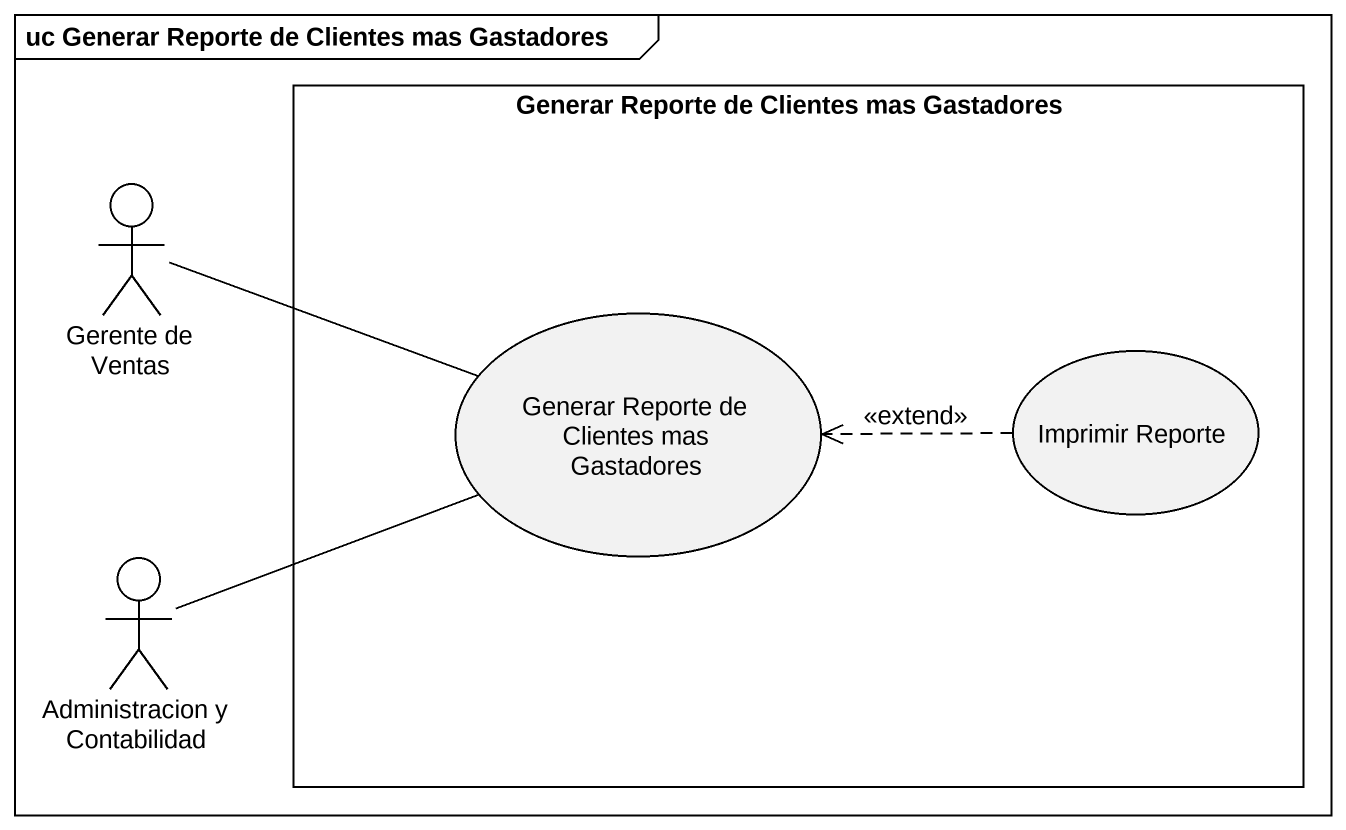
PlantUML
@startuml
mainframe uc Generar Reporte de Clientes mas Gastadores
rectangle "Generar Reporte de Clientes mas Gastadores" as Generar_Reporte_de_Clientes {
  usecase "Generar Reporte de Clientes mas Gastadores" as Generar_Reporte_de_Clientes_2
  usecase "Imprimir Reporte" as Imprimir_Reporte
}
actor "Gerente de Ventas" as Gerente_de_Ventas
actor "Administracion y Contabilidad" as Administracion_y
Gerente_de_Ventas -right- Generar_Reporte_de_Clientes_2
Imprimir_Reporte .left.> Generar_Reporte_de_Clientes_2 : <<extend>>
Administracion_y -right- Generar_Reporte_de_Clientes_2
@enduml
